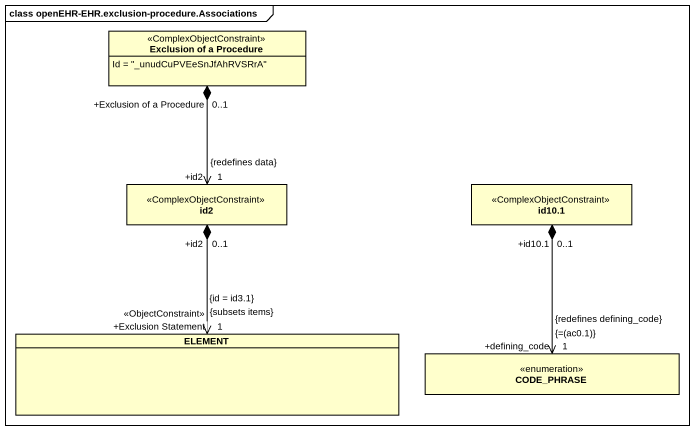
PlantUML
@startuml
mainframe class openEHR-EHR.exclusion-procedure.Associations
hide circle
hide empty members
class "Exclusion of a Procedure" as Exclusion_of_a_Procedure <<ComplexObjectConstraint>> {
  Id = "_unudCuPVEeSnJfAhRVSRrA"
}
class id2 <<ComplexObjectConstraint>>
class "id10.1" as id10_1 <<ComplexObjectConstraint>>
class ELEMENT
enum CODE_PHRASE
Exclusion_of_a_Procedure "+Exclusion of a Procedure\n0..1" *--> "+id2\n1\n{redefines data}" id2
id2 "+id2\n0..1" *--> "+Exclusion Statement\n<<ObjectConstraint>>\n1\n{id = id3.1}\n{subsets items}" ELEMENT
id10_1 "+id10.1\n0..1" *--> "+defining_code\n1\n{=(ac0.1)}\n{redefines defining_code}" CODE_PHRASE
@enduml
